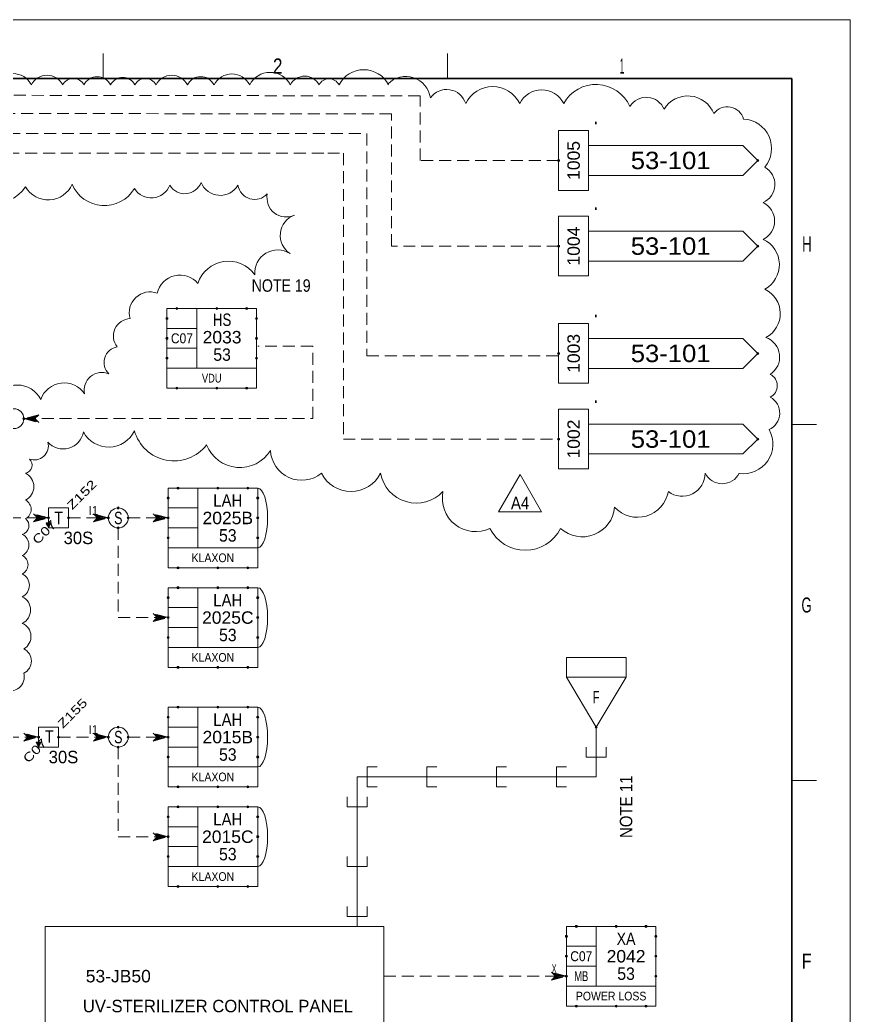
# Model space of a CAD drawing. Header units: millimetres. Extents: x 0 to 841, y 0 to 594.
# Drawn here: x 674.2 to 841, y 394.2 to 594 of the extents above; entities that cross this region are included whole.
import ezdxf
from ezdxf.enums import TextEntityAlignment as Align

# ---------------------------------------------------------------- set-up
doc = ezdxf.new("R2010")
doc.units = ezdxf.units.MM
doc.header["$LTSCALE"] = 0.8
doc.header["$PDMODE"] = 32
doc.header["$PDSIZE"] = 0.4
doc.linetypes.add('MEDIUM_DASHED', pattern=[4.5, 3, -1.5])
for name, color, linetype, lineweight in [('1', 7, 'Continuous', 13), ('12', 7, 'Continuous', 13), ('38', 7, 'MEDIUM_DASHED', 13), ('46', 7, 'MEDIUM_DASHED', 13), ('48', 7, 'Continuous', 13), ('49', 7, 'Continuous', 13), ('50', 7, 'Continuous', 13), ('51', 7, 'Continuous', 13), ('53', 7, 'Continuous', 13), ('9', 7, 'Continuous', 13)]:
    doc.layers.add(name, color=color, linetype=linetype, lineweight=lineweight)
doc.layers.add('45', color=7, linetype='Continuous')

msp = doc.modelspace()

# ---------------------------------------------------------------- linework, layer by layer
at = {"layer": '1'}
for p, q in [((690.937, 587.2614), (690.937, 582.2276)), ((690.937, 587.2614), (690.937, 582.2276)), ((760.1, 587.2614), (760.1, 582.2276)), ((760.1, 587.2614), (760.1, 582.2276)), ((834.2748, 512.7606), (829.263, 512.7606)), ((834.2748, 512.7606), (829.263, 512.7606)), ((834.2748, 441.2795), (829.263, 441.2795)), ((834.2748, 441.2795), (829.263, 441.2795))]:
    msp.add_line(p, q, dxfattribs=at)
at = {"layer": '1', "lineweight": 35}
for points in [[(829.263, 83.2283), (829.263, 582.2276), (10.3331, 582.2276), (10.3331, 10.3819)], [(829.263, 112.0142), (829.263, 582.2276), (10.3331, 582.2276), (10.3331, 10.3819)]]:
    msp.add_lwpolyline(points, dxfattribs=at)
at = {"layer": '1'}
for points in [[(790, 452), (790, 442), (742, 442), (742, 412)], [(788, 448), (788, 446), (792, 446), (792, 448)], [(746, 444), (744, 444), (744, 440), (746, 440)], [(758, 444), (756, 444), (756, 440), (758, 440)], [(772, 444), (770, 444), (770, 440), (772, 440)], [(784, 444), (782, 444), (782, 440), (784, 440)], [(740, 438), (740, 436), (744, 436), (744, 438)], [(740, 426), (740, 424), (744, 424), (744, 426)], [(740, 416), (740, 414), (744, 414), (744, 416)]]:
    msp.add_lwpolyline(points, dxfattribs=at)
at = {"layer": '12'}
for p, q in [((679.3386, 412), (679.3386, 340)), ((747.3386, 412), (679.3386, 412)), ((747.3386, 340), (747.3386, 412))]:
    msp.add_line(p, q, dxfattribs=at)
msp.add_lwpolyline([(0, 594), (841, 594), (841, 0), (0, 0)], close=True, dxfattribs=at)
at = {"layer": '38'}
for points in [[(782.4567, 565.7803), (754.6457, 565.7803), (754.6457, 578.7402), (544.4094, 579.0551)], [(782.4567, 548.5835), (748.8976, 548.5835), (748.8976, 575.1181), (548.8976, 575.3543)], [(571.1024, 571.1811), (743.937, 571.1811), (743.937, 526.5354), (782.2835, 526.5354)], [(574.4882, 567.2441), (736.063, 567.2441), (739.2126, 567.2441), (739.2126, 509.8425), (782.4567, 509.8433)], [(675.0236, 513.937), (733.0709, 513.937), (733.0709, 528.5039), (722.0472, 528.5039)]]:
    msp.add_lwpolyline(points, dxfattribs=at)
at = {"layer": '46'}
for points in [[(675.0236, 513.937), (678.0236, 513.137), (677.2236, 513.937), (678.0236, 514.737)], [(675.4236, 513.937), (677.6236, 513.337), (677.0236, 513.937), (677.6236, 514.537)], [(675.8236, 513.937), (677.2236, 513.537), (676.8236, 513.937), (677.2236, 514.337)], [(676.2236, 513.937), (676.8236, 513.737), (676.6236, 513.937), (676.8236, 514.137)], [(679.6, 494), (677.4, 494.6), (678, 494), (677.4, 493.4)], [(679.2, 494), (677.8, 494.4), (678.2, 494), (677.8, 493.6)], [(678.8, 494), (678.2, 494.2), (678.4, 494), (678.2, 493.8)], [(691.6, 494), (689.4, 494.6), (690, 494), (689.4, 493.4)], [(691.2, 494), (689.8, 494.4), (690.2, 494), (689.8, 493.6)], [(690.8, 494), (690.2, 494.2), (690.4, 494), (690.2, 493.8)], [(703.6, 494), (701.4, 494.6), (702, 494), (701.4, 493.4)], [(703.2, 494), (701.8, 494.4), (702.2, 494), (701.8, 493.6)], [(702.8, 494), (702.2, 494.2), (702.4, 494), (702.2, 493.8)], [(703.6, 474), (701.4, 474.6), (702, 474), (701.4, 473.4)], [(703.2, 474), (701.8, 474.4), (702.2, 474), (701.8, 473.6)], [(702.8, 474), (702.2, 474.2), (702.4, 474), (702.2, 473.8)], [(677.6, 450), (675.4, 450.6), (676, 450), (675.4, 449.4)], [(677.2, 450), (675.8, 450.4), (676.2, 450), (675.8, 449.6)], [(676.8, 450), (676.2, 450.2), (676.4, 450), (676.2, 449.8)], [(691.6, 450), (689.4, 450.6), (690, 450), (689.4, 449.4)], [(691.2, 450), (689.8, 450.4), (690.2, 450), (689.8, 449.6)], [(690.8, 450), (690.2, 450.2), (690.4, 450), (690.2, 449.8)], [(703.6, 450), (701.4, 450.6), (702, 450), (701.4, 449.4)], [(703.2, 450), (701.8, 450.4), (702.2, 450), (701.8, 449.6)], [(702.8, 450), (702.2, 450.2), (702.4, 450), (702.2, 449.8)], [(703.6, 430), (701.4, 430.6), (702, 430), (701.4, 429.4)], [(703.2, 430), (701.8, 430.4), (702.2, 430), (701.8, 429.6)], [(702.8, 430), (702.2, 430.2), (702.4, 430), (702.2, 429.8)], [(783.6, 402), (781.4, 402.6), (782, 402), (781.4, 401.4)], [(783.2, 402), (781.8, 402.4), (782.2, 402), (781.8, 401.6)], [(782.8, 402), (782.2, 402.2), (782.4, 402), (782.2, 401.8)]]:
    msp.add_lwpolyline(points, close=True, dxfattribs=at)
for points in [[(668, 494), (672, 494), (672, 494), (680, 494), (677, 494.8), (677.8, 494), (677, 493.2), (680, 494)], [(684, 494), (692, 494), (689, 494.8), (689.8, 494), (689, 493.2), (692, 494)], [(696, 494), (704, 494), (701, 494.8), (701.8, 494), (701, 493.2), (704, 494)], [(694, 492), (694, 474), (704, 474), (701, 474.8), (701.8, 474), (701, 473.2), (704, 474)], [(668, 450), (678, 450), (675, 450.8), (675.8, 450), (675, 449.2), (678, 450)], [(682, 450), (692, 450), (689, 450.8), (689.8, 450), (689, 449.2), (692, 450)], [(696, 450), (704, 450), (701, 450.8), (701.8, 450), (701, 449.2), (704, 450)], [(694, 448), (694, 430), (704, 430), (701, 430.8), (701.8, 430), (701, 429.2), (704, 430)], [(747.3386, 402), (784, 402), (781, 402.8), (781.8, 402), (781, 401.2), (784, 402)]]:
    msp.add_lwpolyline(points, dxfattribs=at)
at = {"layer": '48'}
for p, q in [((709.7795, 536.0709), (709.7795, 524.0709)), ((703.7795, 532.0709), (709.7795, 532.0709)), ((703.7795, 528.0709), (709.7795, 528.0709)), ((710, 500), (710, 488)), ((710, 496), (704, 496)), ((710, 492), (704, 492)), ((710, 480), (710, 468)), ((710, 476), (704, 476)), ((710, 472), (704, 472)), ((710, 456), (710, 444)), ((710, 452), (704, 452)), ((710, 448), (704, 448)), ((710, 436), (710, 424)), ((710, 432), (704, 432)), ((710, 428), (704, 428)), ((790, 412), (790, 400)), ((784, 408), (790, 408)), ((784, 404), (790, 404))]:
    msp.add_line(p, q, dxfattribs=at)
for points in [[(703.7795, 536.0709), (721.7795, 536.0709), (721.7795, 524.0709), (703.7795, 524.0709)], [(704, 500), (722, 500), (722, 488), (704, 488)], [(680, 492), (684, 492), (684, 496), (680, 496)], [(680, 492), (679.5, 493), (680.5, 493)], [(704, 480), (722, 480), (722, 468), (704, 468)], [(704, 456), (722, 456), (722, 444), (704, 444)], [(678, 448), (682, 448), (682, 452), (678, 452)], [(678, 448), (677.5, 449), (678.5, 449)], [(704, 436), (722, 436), (722, 424), (704, 424)], [(784, 412), (802, 412), (802, 400), (784, 400)]]:
    msp.add_lwpolyline(points, close=True, dxfattribs=at)
for points in [[(703.7795, 524.0709), (703.7795, 520.0709), (721.7795, 520.0709), (721.7795, 524.0709)], [(679.6378, 492.8976), (679.9528, 492.2677), (680.3465, 492.8976), (679.7953, 492.8189), (679.9528, 492.5039), (680.1102, 492.7402), (679.9528, 492.7402)], [(704, 488), (704, 484), (722, 484), (722, 488)], [(704, 468), (704, 464), (722, 464), (722, 468)], [(677.6378, 448.8976), (677.9528, 448.2677), (678.3465, 448.8976), (677.7953, 448.8189), (677.9528, 448.5039), (678.1102, 448.7402), (677.9528, 448.7402)], [(704, 444), (704, 440), (722, 440), (722, 444)], [(704, 424), (704, 420), (722, 420), (722, 424)], [(784, 400), (784, 396), (802, 396), (802, 400)]]:
    msp.add_lwpolyline(points, dxfattribs=at)
for centre in [(673.0236, 513.937), (694, 494), (694, 450)]:
    msp.add_circle(centre, 2, dxfattribs=at)
for centre in [(722, 494), (722, 474), (722, 450), (722, 430)]:
    msp.add_ellipse(centre, major_axis=(0, -6), ratio=0.333333, start_param=6.28318531, end_param=9.42477796, dxfattribs=at)
for p in [(705.7795, 536.0709), (713.7795, 536.0709), (719.7795, 536.0709), (703.7795, 534.0709), (721.7795, 534.0709), (703.7795, 530.0709), (721.7795, 530.0709), (703.7795, 526.0709), (721.7795, 526.0709), (705.7795, 520.0709), (713.7795, 520.0709), (719.7795, 520.0709), (675.0236, 513.937), (706, 500), (714, 500), (720, 500), (704, 498), (722, 498), (694, 496), (680, 494), (684, 494), (692, 494), (696, 494), (704, 494), (722, 494), (694, 492), (704, 490), (722, 490), (706, 484), (714, 484), (720, 484), (706, 480), (714, 480), (720, 480), (704, 478), (722, 478), (704, 474), (722, 474), (704, 470), (722, 470), (706, 464), (714, 464), (720, 464), (706, 456), (714, 456), (720, 456), (704, 454), (722, 454), (694, 452), (678, 450), (682, 450), (692, 450), (696, 450), (704, 450), (722, 450), (694, 448), (704, 446), (722, 446), (706, 440), (714, 440), (720, 440), (706, 436), (714, 436), (720, 436), (704, 434), (722, 434), (704, 430), (722, 430), (704, 426), (722, 426), (706, 420), (714, 420), (720, 420), (786, 412), (794, 412), (800, 412), (784, 410), (802, 410), (784, 406), (802, 406), (784, 402), (802, 402), (786, 396), (794, 396), (800, 396)]:
    msp.add_point(p, dxfattribs=at)
at = {"layer": '49'}
for p, q in [((788.4567, 571.7803), (782.4567, 571.7803)), ((788.4567, 559.7803), (788.4567, 571.7803)), ((819.4567, 568.7803), (788.4567, 568.7803)), ((819.4567, 562.7803), (788.4567, 562.7803)), ((788.4567, 554.5835), (782.4567, 554.5835)), ((788.4567, 542.5835), (788.4567, 554.5835)), ((819.4567, 551.5835), (788.4567, 551.5835)), ((819.4567, 545.5835), (788.4567, 545.5835)), ((788.4567, 533.0402), (782.4567, 533.0402)), ((788.4567, 521.0402), (788.4567, 533.0402)), ((819.4567, 530.0402), (788.4567, 530.0402)), ((819.4567, 524.0402), (788.4567, 524.0402)), ((788.4567, 515.8433), (782.4567, 515.8433)), ((788.4567, 503.8433), (788.4567, 515.8433)), ((819.4567, 512.8433), (788.4567, 512.8433)), ((819.4567, 506.8433), (788.4567, 506.8433))]:
    msp.add_line(p, q, dxfattribs=at)
for points in [[(782.4567, 571.7803), (782.4567, 559.7803), (788.4567, 559.7803)], [(819.4567, 568.7803), (822.4567, 565.7803), (819.4567, 562.7803)], [(782.4567, 554.5835), (782.4567, 542.5835), (788.4567, 542.5835)], [(819.4567, 551.5835), (822.4567, 548.5835), (819.4567, 545.5835)], [(782.4567, 533.0402), (782.4567, 521.0402), (788.4567, 521.0402)], [(819.4567, 530.0402), (822.4567, 527.0402), (819.4567, 524.0402)], [(782.4567, 515.8433), (782.4567, 503.8433), (788.4567, 503.8433)], [(819.4567, 512.8433), (822.4567, 509.8433), (819.4567, 506.8433)]]:
    msp.add_lwpolyline(points, dxfattribs=at)
for p in [(782.4567, 565.7803), (822.4567, 565.7803), (782.4567, 548.5835), (822.4567, 548.5835), (782.4567, 527.0402), (822.4567, 527.0402), (782.4567, 509.8433), (822.4567, 509.8433)]:
    msp.add_point(p, dxfattribs=at)
at = {"layer": '51'}
msp.add_lwpolyline([(774.7094, 502.6961), (770.3795, 495.1961), (779.0394, 495.1961)], close=True, dxfattribs=at)
for centre, radius, start, end in [((724.4882, 578.8923), 4.5802, 26.62456, 153.37544), ((743.3071, 578.4581), 5.5491, 26.62456, 153.37544), ((672.8346, 579.0897), 4.1398, 26.62456, 153.37544), ((679.685, 579.366), 3.5232, 26.62456, 153.37544), ((684.9606, 579.8791), 2.3782, 26.62456, 153.37544), ((689.7638, 579.6028), 2.9947, 26.62456, 153.37544), ((694.8819, 579.7212), 2.7305, 26.62456, 153.37544), ((699.4488, 579.8791), 2.3782, 26.62456, 153.37544), ((704.7244, 579.366), 3.5232, 26.62456, 153.37544), ((710.5512, 579.6028), 2.9947, 26.62456, 153.37544), ((716.811, 579.1489), 4.0076, 26.62456, 153.37544), ((731.4567, 579.5041), 3.2149, 26.62456, 153.37544), ((736.3386, 579.9383), 2.246, 26.62456, 153.37544), ((751.7304, 577.6323), 5.0136, 8.18961, 134.94049), ((759.9599, 576.019), 4.0113, 17.78274, 144.53363), ((769.2126, 574.5205), 6.0775, 26.62456, 153.37544), ((779.0551, 575.0336), 4.9325, 26.62456, 153.37544), ((789.9602, 573.5937), 7.4511, 23.91436, 150.66524), ((800.0587, 574.6215), 3.8439, 22.02446, 148.77535), ((808.4049, 573.1234), 5.614, 21.67429, 148.42517), ((816.3379, 573.1457), 3.4034, 16.18708, 142.93797), ((819.3047, 568.1862), 5.916, 320.32721, 87.07809), ((821.9245, 560.9451), 3.9675, 294.07975, 60.83064), ((669.0956, 564.6937), 7.5492, 199.25079, 326.00167), ((679.9012, 563.0966), 5.2498, 209.99102, 336.7419), ((691.2013, 563.7286), 7.0191, 202.66701, 329.41789), ((700.6295, 562.2487), 3.9792, 211.70417, 338.45505), ((707.3422, 562.6419), 3.5367, 211.6252, 338.37609), ((714.4689, 562.9182), 4.1512, 202.36571, 329.11659), ((721.4184, 561.4015), 3.4422, 190.27639, 317.02727), ((727.7193, 558.2909), 3.8587, 168.57752, 295.3284), ((821.6881, 553.622), 4.1398, 296.62456, 63.37544), ((730.8712, 550.7278), 4.343, 110.22021, 236.97109), ((821.1943, 544.8423), 5.5959, 298.42855, 65.17944), ((726.0264, 543.1844), 4.6223, 57.58831, 184.3392), ((716.1429, 539.1068), 6.4589, 35.25191, 162.00279), ((706.3989, 538.0655), 4.7106, 40.14113, 166.89201), ((821.5488, 535.0195), 5.4185, 298.02174, 64.77262), ((700.3773, 535.213), 4.1748, 69.91474, 196.66563), ((696.4997, 530.5298), 3.4881, 92.00099, 218.75188), ((822.6724, 526.3183), 4.168, 303.29903, 70.04991), ((694.3146, 525.2155), 3.1764, 99.69704, 226.44793), ((690.6916, 519.6819), 3.5356, 66.06461, 192.81549), ((823.8159, 520.5512), 2.5543, 296.62456, 63.37544), ((673.7402, 515.4467), 5.2408, 26.62456, 153.37544), ((683.111, 516.136), 4.9709, 33.74958, 160.50046), ((823.2044, 515.0592), 3.6577, 294.55453, 61.30541), ((819.5218, 508.8228), 5.9609, 262.46486, 29.21575), ((682.9121, 512.0322), 4.168, 222.56996, 349.32084), ((692.0668, 513.9437), 5.7267, 207.94653, 334.69742), ((705.1987, 513.7102), 8.257, 195.55436, 322.30524), ((677.1435, 508.4473), 2.8054, 249.07975, 15.83064), ((718.4259, 511.3272), 7.205, 201.7155, 328.46638), ((730.8297, 507.8413), 6.2692, 182.58034, 309.33122), ((675.0375, 504.6068), 1.6455, 281.10045, 47.85133), ((673.9925, 500.2756), 3.0388, 296.62456, 63.37544), ((740.748, 505.9723), 6.65, 206.62456, 333.37544), ((753.8804, 504.2798), 7.3019, 190.15701, 316.90789), ((807.2614, 502.9969), 4.6284, 233.18961, 359.94049), ((815.315, 504.7092), 3.8315, 206.62456, 333.37544), ((674.4267, 495.7087), 2.0699, 296.62456, 63.37544), ((765.7922, 497.9589), 6.7132, 168.55178, 295.30266), ((798.305, 500.4204), 6.2854, 222.90082, 349.65171), ((787.202, 496.7393), 6.5262, 227.99518, 354.74606), ((674.2499, 492.4414), 1.7965, 285.31463, 52.06551), ((775.748, 495.4423), 7.9272, 206.62456, 333.37544), ((673.6587, 488.5827), 2.3782, 296.62456, 63.37544), ((673.7968, 484.6063), 2.0699, 296.62456, 63.37544), ((673.5797, 480.4724), 2.5543, 296.62456, 63.37544), ((673.3823, 475.5118), 2.9947, 296.62456, 63.37544), ((673.599, 470.1966), 2.868, 300.14601, 66.89689), ((673.8157, 465.2756), 2.7305, 296.62456, 63.37544), ((672.1828, 462.1483), 2.9378, 246.76004, 13.51093)]:
    msp.add_arc(centre, radius, start, end, dxfattribs=at)
at = {"layer": '53'}
msp.add_lwpolyline([(784, 466), (796, 466), (796, 462), (784, 462)], close=True, dxfattribs=at)
msp.add_lwpolyline([(796, 462), (790, 452), (784, 462)], dxfattribs=at)
msp.add_point((790, 452), dxfattribs=at)
at = {"layer": '9'}
msp.add_lwpolyline([(0, 0), (841, 0), (841, 594), (0, 594)], close=True, dxfattribs=at)
msp.add_lwpolyline([(0, 0), (841, 0), (841, 594), (0, 594)], close=True, dxfattribs=at)

# ---------------------------------------------------------------- texts
at = {"layer": '1'}
for s, width, p in [('2', 0.85, (726.0248, 583.2346)), ('2', 0.85, (726.0248, 583.2346)), ('1', 0.4, (795.1799, 583.2346)), ('1', 0.4, (795.1799, 583.2346))]:
    msp.add_text(s, height=3.02, dxfattribs=dict(at, width=width)).set_placement(p, align=Align.CENTER)
for s, width, p in [('H', 0.65, (833.2701, 547.4945)), ('H', 0.65, (833.2701, 547.4945)), ('G', 0.65, (833.2701, 475.0071)), ('G', 0.65, (833.2701, 475.0071)), ('F', 0.8, (833.2701, 403.526)), ('F', 0.8, (833.2701, 403.526))]:
    msp.add_text(s, height=3.02, dxfattribs=dict(at, width=width)).set_placement(p, align=Align.RIGHT)
at = {"layer": '1', "width": 0.85}
msp.add_text('NOTE 19', height=2.5, dxfattribs=at).set_placement((720.7921, 539.4157))
at = {"layer": '12', "width": 0.9}
msp.add_text('NOTE 11', height=2.5, rotation=90, dxfattribs=at).set_placement((797.2504, 436), align=Align.CENTER)
at = {"layer": '12', "width": 1.05}
msp.add_text('53-JB50', height=2.5, dxfattribs=at).set_placement((694, 400.7496), align=Align.CENTER)
at = {"layer": '12'}
msp.add_text('UV-STERILIZER CONTROL PANEL', height=2.5, dxfattribs=at).set_placement((714, 394.7496), align=Align.CENTER)
at = {"layer": '45'}
for p in [(688.0157, 494.626), (688.0157, 450.626)]:
    msp.add_text('I1', height=1.75, dxfattribs=at).set_placement(p)
at = {"layer": '45', "width": 0.6}
msp.add_text('X', height=1.75, dxfattribs=at).set_placement((781.0669, 402.626))
at = {"layer": '49', "width": 0.75}
for p in [(789.4567, 573.0307), (789.4567, 555.8339), (789.4567, 534.2906), (789.4567, 517.0937)]:
    msp.add_text('.', height=3.5, dxfattribs=at).set_placement(p)
at = {"layer": '49', "width": 1.05}
for s, p in [('1005', (786.7071, 565.7803)), ('1004', (786.7071, 548.5835)), ('1003', (786.7071, 527.0402)), ('1002', (786.7071, 509.8433))]:
    msp.add_text(s, height=2.5, rotation=90, dxfattribs=at).set_placement(p, align=Align.CENTER)
at = {"layer": '49', "width": 1.1}
for p in [(804.9567, 564.0307), (804.9567, 546.8339), (804.9567, 525.2906), (804.9567, 508.0937)]:
    msp.add_text('53-101', height=3.5, dxfattribs=at).set_placement(p, align=Align.CENTER)
at = {"layer": '50'}
for s, height, width, p in [('HS', 2.5, 0.8, (714.8484, 532.5504)), ('2033', 2.5, 1.05, (714.8488, 529.0504)), ('C07', 2, 0.9, (706.7795, 529.0709)), ('53', 2.5, 0.95, (714.8484, 525.5504)), ('VDU', 1.75, 0.8, (712.7736, 521.1961)), ('LAH', 2.5, 0.9, (716, 496.2496)), ('T', 2.5, 0.85, (682.0004, 492.7496)), ('S', 2.5, 0.75, (694.0004, 492.7496)), ('2025B', 2.5, 1.05, (716, 492.7496)), ('53', 2.5, 0.95, (715.9996, 489.2496)), ('KLAXON', 1.75, 0.9, (713, 485.1252)), ('LAH', 2.5, 0.9, (716, 476.2496)), ('2025C', 2.5, 1.05, (716, 472.7496)), ('53', 2.5, 0.95, (715.9996, 469.2496)), ('KLAXON', 1.75, 0.9, (713, 465.1252)), ('LAH', 2.5, 0.9, (716, 452.2496)), ('T', 2.5, 0.85, (680.1217, 448.8709)), ('S', 2.5, 0.75, (694.0004, 448.7496)), ('2015B', 2.5, 1.05, (716, 448.7496)), ('53', 2.5, 0.95, (715.9996, 445.2496)), ('KLAXON', 1.75, 0.9, (713, 441.1252)), ('LAH', 2.5, 0.9, (716, 432.2496)), ('2015C', 2.5, 1.05, (716, 428.7496)), ('53', 2.5, 0.95, (715.9996, 425.2496)), ('KLAXON', 1.75, 0.9, (713, 421.1252)), ('XA', 2.5, 0.85, (795.9913, 408.2496)), ('C07', 2, 0.9, (787, 405)), ('2042', 2.5, 1.05, (796, 404.7496)), ('53', 2.5, 0.95, (795.9996, 401.2496)), ('MB', 2, 0.7, (787, 401)), ('POWER LOSS', 1.75, 0.9, (792.9941, 397.1252))]:
    msp.add_text(s, height=height, dxfattribs=dict(at, width=width)).set_placement(p, align=Align.CENTER)
at = {"layer": '50', "width": 1.35}
for s, p in [('Z152', (684.7402, 495.5024)), ('Z155', (682.8614, 451.6236))]:
    msp.add_text(s, height=1.75, rotation=45, dxfattribs=at).set_placement(p)
at = {"layer": '50', "width": 1.3}
for p in [(681.7345, 492.4975), (679.8558, 448.6187)]:
    msp.add_text('C07', height=1.75, rotation=45, dxfattribs=at).set_placement(p, align=Align.RIGHT)
at = {"layer": '50'}
for p in [(685.9913, 488.7496), (682.9913, 444.7496)]:
    msp.add_text('30S', height=2.5, dxfattribs=at).set_placement(p, align=Align.CENTER)
at = {"layer": '51', "width": 0.9}
msp.add_text('A4', height=2.5, dxfattribs=at).set_placement((774.7094, 495.7512), align=Align.CENTER)
at = {"layer": '53', "width": 0.65}
msp.add_text('F', height=2.5, dxfattribs=at).set_placement((790.0004, 456.7496), align=Align.CENTER)

doc.saveas('drawing.dxf')
